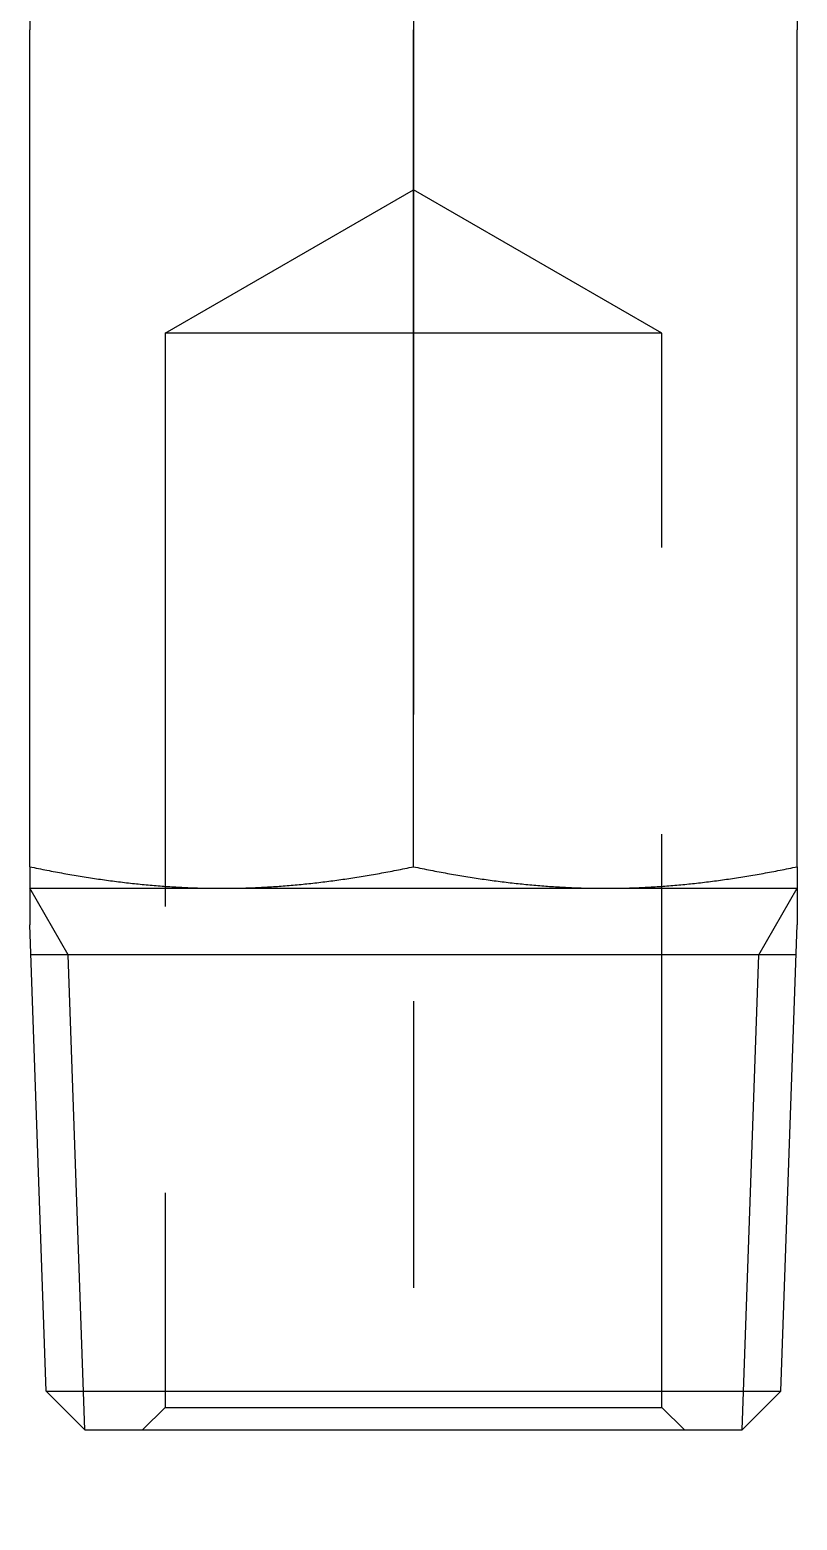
# Model space of a CAD drawing. Extents: x -15.1 to 61.5, y -18.2 to 47.6.
# Drawn here: x 43.54 to 60.54, y -2 to 31.02 of the extents above; entities that cross this region are included whole.
import ezdxf

# ---------------------------------------------------------------- set-up
doc = ezdxf.new("R2010")
doc.units = 0
doc.linetypes.add('CENTER', pattern=[50.8, 31.75, -6.35, 6.35, -6.35])
doc.linetypes.add('DASHED', pattern=[19.05, 12.7, -6.35])
doc.layers.get('0').update_dxf_attribs({"linetype": 'CONTINUOUS'})
doc.layers.add('CENTER', color=1, linetype='CENTER')

msp = doc.modelspace()

# ---------------------------------------------------------------- linework, layer by layer
at = {"color": 7, "linetype": 'CONTINUOUS'}
for p, q in [((43.541369, 31.5), (43.541369, 31.021396)), ((60.541369, 31.5), (60.541369, 31.021396)), ((43.541369, 12.478604), (43.541369, 31.021396)), ((52.041369, 12.478604), (52.041369, 31.021396)), ((60.541369, 12.478604), (60.541369, 31.021396)), ((43.541369, 12.478604), (43.541369, 12)), ((60.541369, 12.478604), (60.541369, 12)), ((43.541369, 12), (60.541369, 12)), ((43.541369, 12), (43.541369, 11.189527)), ((60.541369, 12), (60.541369, 11.189527)), ((43.902129, 0.858709), (43.541369, 11.189527)), ((60.180609, 0.858709), (60.541369, 11.189527)), ((60.518142, 10.524381), (43.564597, 10.524381)), ((43.902129, 0.858709), (60.180609, 0.858709)), ((43.902129, 0.858709), (44.760838, 0)), ((60.180609, 0.858709), (59.321901, 0)), ((44.760838, 0), (59.321901, 0))]:
    msp.add_line(p, q, dxfattribs=at)
at = {"color": 3, "linetype": 'DASHED'}
for p, q in [((46.541369, 24.3), (52.041369, 27.475426)), ((57.541369, 24.3), (52.041369, 27.475426)), ((46.541369, 24.3), (46.541369, 0.5)), ((57.541369, 24.3), (46.541369, 24.3)), ((57.541369, 0.5), (57.541369, 24.3)), ((46.041369, 0), (46.541369, 0.5)), ((46.541369, 0.5), (57.541369, 0.5)), ((58.041369, 0), (57.541369, 0.5))]:
    msp.add_line(p, q, dxfattribs=at)
at = {"color": 3, "linetype": 'CONTINUOUS'}
for p, q in [((44.393319, 10.524381), (43.541369, 12)), ((59.68942, 10.524381), (60.541369, 12)), ((44.760838, 0), (44.393319, 10.524381)), ((59.321901, 0), (59.68942, 10.524381))]:
    msp.add_line(p, q, dxfattribs=at)
at = {"color": 7}
for points in [[(43.5414, 12.4786, 0), (43.5892, 12.4686, 0), (43.6369, 12.4587, 0), (43.6845, 12.4489, 0), (43.7319, 12.4392, 0), (43.7792, 12.4297, 0), (43.8264, 12.4202, 0), (43.8735, 12.4109, 0), (43.9205, 12.4017, 0), (43.9673, 12.3925, 0), (44.0141, 12.3835, 0), (44.0607, 12.3746, 0), (44.1072, 12.3658, 0), (44.1536, 12.3572, 0), (44.1999, 12.3486, 0), (44.2461, 12.3401, 0), (44.2922, 12.3318, 0), (44.3382, 12.3235, 0), (44.3841, 12.3153, 0), (44.4299, 12.3073, 0), (44.4756, 12.2994, 0), (44.5212, 12.2915, 0), (44.5667, 12.2838, 0), (44.6121, 12.2762, 0), (44.6575, 12.2687, 0), (44.7028, 12.2613, 0), (44.748, 12.254, 0), (44.7931, 12.2468, 0), (44.8381, 12.2397, 0), (44.8831, 12.2327, 0), (44.928, 12.2258, 0), (44.9728, 12.219, 0), (45.0176, 12.2123, 0), (45.0623, 12.2058, 0), (45.1069, 12.1993, 0), (45.1515, 12.1929, 0), (45.196, 12.1867, 0), (45.2404, 12.1805, 0), (45.2848, 12.1744, 0), (45.3292, 12.1685, 0), (45.3734, 12.1626, 0), (45.4177, 12.1569, 0), (45.4619, 12.1512, 0), (45.506, 12.1457, 0), (45.5501, 12.1402, 0), (45.5942, 12.1349, 0), (45.6382, 12.1296, 0), (45.6822, 12.1245, 0), (45.7261, 12.1194, 0), (45.7701, 12.1145, 0), (45.814, 12.1097, 0), (45.8578, 12.1049, 0), (45.9016, 12.1003, 0), (45.9454, 12.0958, 0), (45.9892, 12.0914, 0), (46.033, 12.087, 0), (46.0767, 12.0828, 0), (46.1205, 12.0787, 0), (46.1642, 12.0747, 0), (46.2079, 12.0708, 0), (46.2516, 12.067, 0), (46.2952, 12.0633, 0), (46.3389, 12.0596, 0), (46.3826, 12.0561, 0), (46.4263, 12.0527, 0), (46.4699, 12.0495, 0), (46.5136, 12.0463, 0), (46.5573, 12.0432, 0), (46.601, 12.0402, 0), (46.6447, 12.0373, 0), (46.6884, 12.0345, 0), (46.7321, 12.0319, 0), (46.7758, 12.0293, 0), (46.8196, 12.0268, 0), (46.8633, 12.0245, 0), (46.9071, 12.0222, 0), (46.9509, 12.0201, 0), (46.9948, 12.0181, 0), (47.0387, 12.0161, 0), (47.0826, 12.0143, 0), (47.1265, 12.0126, 0), (47.1705, 12.011, 0), (47.2145, 12.0095, 0), (47.2586, 12.0081, 0), (47.3027, 12.0068, 0), (47.3468, 12.0056, 0), (47.391, 12.0046, 0), (47.4353, 12.0036, 0), (47.4796, 12.0028, 0), (47.5239, 12.002, 0), (47.5683, 12.0014, 0), (47.6128, 12.0009, 0), (47.6573, 12.0005, 0), (47.702, 12.0002, 0), (47.7466, 12.0001, 0), (47.7914, 12, 0)], [(47.7914, 12, 0), (47.8361, 12.0001, 0), (47.8808, 12.0002, 0), (47.9254, 12.0005, 0), (47.9699, 12.0009, 0), (48.0144, 12.0014, 0), (48.0588, 12.002, 0), (48.1032, 12.0028, 0), (48.1475, 12.0036, 0), (48.1917, 12.0046, 0), (48.2359, 12.0056, 0), (48.2801, 12.0068, 0), (48.3242, 12.0081, 0), (48.3682, 12.0095, 0), (48.4122, 12.011, 0), (48.4562, 12.0126, 0), (48.5002, 12.0143, 0), (48.5441, 12.0161, 0), (48.5879, 12.0181, 0), (48.6318, 12.0201, 0), (48.6756, 12.0222, 0), (48.7194, 12.0245, 0), (48.7632, 12.0268, 0), (48.8069, 12.0293, 0), (48.8507, 12.0319, 0), (48.8944, 12.0345, 0), (48.9381, 12.0373, 0), (48.9818, 12.0402, 0), (49.0255, 12.0432, 0), (49.0691, 12.0463, 0), (49.1128, 12.0495, 0), (49.1565, 12.0527, 0), (49.2002, 12.0561, 0), (49.2438, 12.0596, 0), (49.2875, 12.0633, 0), (49.3312, 12.067, 0), (49.3749, 12.0708, 0), (49.4186, 12.0747, 0), (49.4623, 12.0787, 0), (49.506, 12.0828, 0), (49.5498, 12.087, 0), (49.5935, 12.0914, 0), (49.6373, 12.0958, 0), (49.6811, 12.1003, 0), (49.7249, 12.1049, 0), (49.7688, 12.1097, 0), (49.8127, 12.1145, 0), (49.8566, 12.1194, 0), (49.9005, 12.1245, 0), (49.9445, 12.1296, 0), (49.9885, 12.1349, 0), (50.0326, 12.1402, 0), (50.0767, 12.1457, 0), (50.1209, 12.1512, 0), (50.165, 12.1569, 0), (50.2093, 12.1626, 0), (50.2536, 12.1685, 0), (50.2979, 12.1744, 0), (50.3423, 12.1805, 0), (50.3868, 12.1867, 0), (50.4313, 12.1929, 0), (50.4758, 12.1993, 0), (50.5205, 12.2058, 0), (50.5652, 12.2123, 0), (50.6099, 12.219, 0), (50.6547, 12.2258, 0), (50.6996, 12.2327, 0), (50.7446, 12.2397, 0), (50.7896, 12.2468, 0), (50.8348, 12.254, 0), (50.88, 12.2613, 0), (50.9252, 12.2687, 0), (50.9706, 12.2762, 0), (51.016, 12.2838, 0), (51.0616, 12.2915, 0), (51.1072, 12.2994, 0), (51.1529, 12.3073, 0), (51.1987, 12.3153, 0), (51.2446, 12.3235, 0), (51.2906, 12.3318, 0), (51.3367, 12.3401, 0), (51.3829, 12.3486, 0), (51.4292, 12.3572, 0), (51.4756, 12.3658, 0), (51.5221, 12.3746, 0), (51.5687, 12.3835, 0), (51.6154, 12.3925, 0), (51.6623, 12.4017, 0), (51.7092, 12.4109, 0), (51.7563, 12.4202, 0), (51.8035, 12.4297, 0), (51.8508, 12.4392, 0), (51.8983, 12.4489, 0), (51.9458, 12.4587, 0), (51.9935, 12.4686, 0), (52.0414, 12.4786, 0)], [(52.0414, 12.4786, 0), (52.0892, 12.4686, 0), (52.1369, 12.4587, 0), (52.1845, 12.4489, 0), (52.2319, 12.4392, 0), (52.2792, 12.4297, 0), (52.3264, 12.4202, 0), (52.3735, 12.4109, 0), (52.4205, 12.4017, 0), (52.4673, 12.3925, 0), (52.5141, 12.3835, 0), (52.5607, 12.3746, 0), (52.6072, 12.3658, 0), (52.6536, 12.3572, 0), (52.6999, 12.3486, 0), (52.7461, 12.3401, 0), (52.7922, 12.3318, 0), (52.8382, 12.3235, 0), (52.8841, 12.3153, 0), (52.9299, 12.3073, 0), (52.9756, 12.2994, 0), (53.0212, 12.2915, 0), (53.0667, 12.2838, 0), (53.1121, 12.2762, 0), (53.1575, 12.2687, 0), (53.2028, 12.2613, 0), (53.248, 12.254, 0), (53.2931, 12.2468, 0), (53.3381, 12.2397, 0), (53.3831, 12.2327, 0), (53.428, 12.2258, 0), (53.4728, 12.219, 0), (53.5176, 12.2123, 0), (53.5623, 12.2058, 0), (53.6069, 12.1993, 0), (53.6515, 12.1929, 0), (53.696, 12.1867, 0), (53.7404, 12.1805, 0), (53.7848, 12.1744, 0), (53.8292, 12.1685, 0), (53.8734, 12.1626, 0), (53.9177, 12.1569, 0), (53.9619, 12.1512, 0), (54.006, 12.1457, 0), (54.0501, 12.1402, 0), (54.0942, 12.1349, 0), (54.1382, 12.1296, 0), (54.1822, 12.1245, 0), (54.2261, 12.1194, 0), (54.2701, 12.1145, 0), (54.314, 12.1097, 0), (54.3578, 12.1049, 0), (54.4016, 12.1003, 0), (54.4454, 12.0958, 0), (54.4892, 12.0914, 0), (54.533, 12.087, 0), (54.5767, 12.0828, 0), (54.6205, 12.0787, 0), (54.6642, 12.0747, 0), (54.7079, 12.0708, 0), (54.7516, 12.067, 0), (54.7952, 12.0633, 0), (54.8389, 12.0596, 0), (54.8826, 12.0561, 0), (54.9263, 12.0527, 0), (54.9699, 12.0495, 0), (55.0136, 12.0463, 0), (55.0573, 12.0432, 0), (55.101, 12.0402, 0), (55.1447, 12.0373, 0), (55.1884, 12.0345, 0), (55.2321, 12.0319, 0), (55.2758, 12.0293, 0), (55.3196, 12.0268, 0), (55.3633, 12.0245, 0), (55.4071, 12.0222, 0), (55.4509, 12.0201, 0), (55.4948, 12.0181, 0), (55.5387, 12.0161, 0), (55.5826, 12.0143, 0), (55.6265, 12.0126, 0), (55.6705, 12.011, 0), (55.7145, 12.0095, 0), (55.7586, 12.0081, 0), (55.8027, 12.0068, 0), (55.8468, 12.0056, 0), (55.891, 12.0046, 0), (55.9353, 12.0036, 0), (55.9796, 12.0028, 0), (56.0239, 12.002, 0), (56.0683, 12.0014, 0), (56.1128, 12.0009, 0), (56.1573, 12.0005, 0), (56.202, 12.0002, 0), (56.2466, 12.0001, 0), (56.2914, 12, 0)], [(56.2914, 12, 0), (56.3361, 12.0001, 0), (56.3808, 12.0002, 0), (56.4254, 12.0005, 0), (56.4699, 12.0009, 0), (56.5144, 12.0014, 0), (56.5588, 12.002, 0), (56.6032, 12.0028, 0), (56.6475, 12.0036, 0), (56.6917, 12.0046, 0), (56.7359, 12.0056, 0), (56.7801, 12.0068, 0), (56.8242, 12.0081, 0), (56.8682, 12.0095, 0), (56.9122, 12.011, 0), (56.9562, 12.0126, 0), (57.0002, 12.0143, 0), (57.0441, 12.0161, 0), (57.0879, 12.0181, 0), (57.1318, 12.0201, 0), (57.1756, 12.0222, 0), (57.2194, 12.0245, 0), (57.2632, 12.0268, 0), (57.3069, 12.0293, 0), (57.3507, 12.0319, 0), (57.3944, 12.0345, 0), (57.4381, 12.0373, 0), (57.4818, 12.0402, 0), (57.5255, 12.0432, 0), (57.5691, 12.0463, 0), (57.6128, 12.0495, 0), (57.6565, 12.0527, 0), (57.7002, 12.0561, 0), (57.7438, 12.0596, 0), (57.7875, 12.0633, 0), (57.8312, 12.067, 0), (57.8749, 12.0708, 0), (57.9186, 12.0747, 0), (57.9623, 12.0787, 0), (58.006, 12.0828, 0), (58.0498, 12.087, 0), (58.0935, 12.0914, 0), (58.1373, 12.0958, 0), (58.1811, 12.1003, 0), (58.2249, 12.1049, 0), (58.2688, 12.1097, 0), (58.3127, 12.1145, 0), (58.3566, 12.1194, 0), (58.4005, 12.1245, 0), (58.4445, 12.1296, 0), (58.4885, 12.1349, 0), (58.5326, 12.1402, 0), (58.5767, 12.1457, 0), (58.6209, 12.1512, 0), (58.665, 12.1569, 0), (58.7093, 12.1626, 0), (58.7536, 12.1685, 0), (58.7979, 12.1744, 0), (58.8423, 12.1805, 0), (58.8868, 12.1867, 0), (58.9313, 12.1929, 0), (58.9758, 12.1993, 0), (59.0205, 12.2058, 0), (59.0652, 12.2123, 0), (59.1099, 12.219, 0), (59.1547, 12.2258, 0), (59.1996, 12.2327, 0), (59.2446, 12.2397, 0), (59.2896, 12.2468, 0), (59.3348, 12.254, 0), (59.38, 12.2613, 0), (59.4252, 12.2687, 0), (59.4706, 12.2762, 0), (59.516, 12.2838, 0), (59.5616, 12.2915, 0), (59.6072, 12.2994, 0), (59.6529, 12.3073, 0), (59.6987, 12.3153, 0), (59.7446, 12.3235, 0), (59.7906, 12.3318, 0), (59.8367, 12.3401, 0), (59.8829, 12.3486, 0), (59.9292, 12.3572, 0), (59.9756, 12.3658, 0), (60.0221, 12.3746, 0), (60.0687, 12.3835, 0), (60.1154, 12.3925, 0), (60.1623, 12.4017, 0), (60.2092, 12.4109, 0), (60.2563, 12.4202, 0), (60.3035, 12.4297, 0), (60.3508, 12.4392, 0), (60.3983, 12.4489, 0), (60.4458, 12.4587, 0), (60.4935, 12.4686, 0), (60.5414, 12.4786, 0)]]:
    msp.add_polyline3d(points, dxfattribs=at)
at = {"layer": 'CENTER', "color": 1, "linetype": 'CENTER'}
msp.add_line((52.041369, 47.6), (52.041369, -2), dxfattribs=at)

doc.saveas('drawing.dxf')
